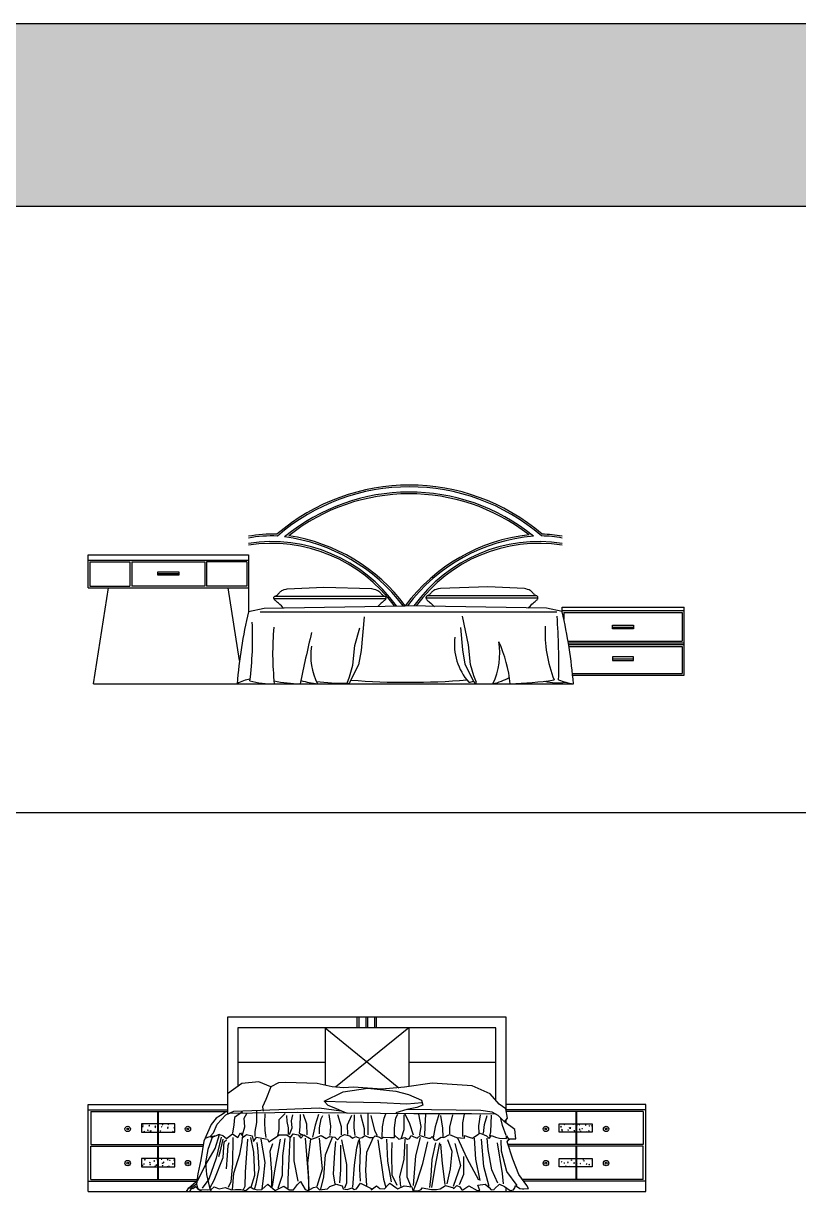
# Model space of a CAD drawing. Header units: millimetres. Extents: x 6388 to 59789, y -18725 to 8137.
# Drawn here: x 46441 to 50890, y 1436 to 8137 of the extents above; entities that cross this region are included whole.
import ezdxf

# ---------------------------------------------------------------- set-up
doc = ezdxf.new("R2010")
doc.units = ezdxf.units.MM
doc.layers.add('www.cad-blocks.net', color=7, linetype='Continuous')

# ---------------------------------------------------------------- blocks, each defined once
blk = doc.blocks.new('A$C48E51522')
for p, q in [((0, 740.1), (920, 740.1)), ((0, 550.1), (0, 740.1)), ((920, 740.1), (920, 550.1)), ((0, 710.1), (920, 710.1)), ((10, 700.1), (240, 700.1)), ((10, 700.1), (10, 560.1)), ((240, 700.1), (240, 560.1)), ((250, 700.1), (670, 700.1)), ((250, 700.1), (250, 560.1)), ((670, 700.1), (670, 560.1)), ((910, 700.1), (680, 700.1)), ((680, 700.1), (680, 560.1)), ((910, 700.1), (910, 560.1)), ((399.7, 643.5), (519.7, 643.5)), ((399.7, 623.5), (399.7, 643.5)), ((399.7, 633.5), (519.7, 633.5)), ((519.7, 623.5), (399.7, 623.5)), ((519.7, 643.5), (519.7, 623.5)), ((0, 550.1), (116.5, 550.1)), ((10, 560.1), (240, 560.1)), ((30, 0.1), (116.5, 550.1)), ((116.5, 550.1), (803.5, 550.1)), ((670, 560.1), (250, 560.1)), ((910, 560.1), (680, 560.1)), ((868.8, 134.6), (803.5, 550.1)), ((803.5, 550.1), (920, 550.1)), ((920, 550.1), (920, 413.9)), ((1111.5, 535.3), (1117.3, 538.1)), ((1117.3, 538.1), (1125.2, 540.9)), ((1125.2, 540.9), (1135.9, 543.8)), ((1135.9, 543.8), (1143, 545.2)), ((1143, 545.2), (1353.3, 554.7)), ((1353.3, 554.7), (1625.4, 546.6)), ((1625.4, 546.6), (1639.2, 543.8)), ((1639.2, 543.8), (1649.9, 540.9)), ((1649.9, 540.9), (1657.8, 538.1)), ((1657.8, 538.1), (1663.6, 535.3)), ((1984.2, 536.5), (1979.9, 533.7)), ((1989.9, 539.3), (1984.2, 536.5)), ((1997.9, 542.1), (1989.9, 539.3)), ((2008.6, 544.9), (1997.9, 542.1)), ((2022.3, 547.8), (2008.6, 544.9)), ((2294.4, 555.9), (2022.3, 547.8)), ((2504.8, 546.4), (2294.4, 555.9)), ((2511.8, 544.9), (2504.8, 546.4)), ((2522.5, 542.1), (2511.8, 544.9)), ((2530.4, 539.3), (2522.5, 542.1)), ((2536.2, 536.5), (2530.4, 539.3)), ((2540.5, 533.7), (2536.2, 536.5)), ((1066.2, 494.3), (1066.6, 496.5)), ((1066.2, 491.9), (1066.2, 494.3)), ((1066.6, 489.3), (1066.2, 491.9)), ((1066.6, 496.5), (1067.4, 498.4)), ((1066.6, 489.7), (1708.5, 489.7)), ((1067.6, 486.6), (1066.6, 489.3)), ((1067.4, 498.4), (1068.5, 500.1)), ((1069.1, 483.9), (1067.6, 486.6)), ((1068.5, 500.1), (1069.9, 501.4)), ((1071.2, 481.1), (1069.1, 483.9)), ((1069.9, 501.4), (1071.5, 502.4)), ((1074, 478.4), (1071.2, 481.1)), ((1071.5, 502.4), (1073.3, 503.3)), ((1073.3, 503.3), (1075.3, 504)), ((1077.5, 475.4), (1074, 478.4)), ((1075.1, 504), (1700, 504)), ((1075.3, 504), (1077.4, 504.9)), ((1077.4, 504.9), (1079.6, 505.8)), ((1081.8, 471.9), (1077.5, 475.4)), ((1079.6, 505.8), (1081.8, 507)), ((1081.8, 507), (1084, 508.4)), ((1087.1, 467.6), (1081.8, 471.9)), ((1084, 508.4), (1086.2, 510.3)), ((1086.2, 510.3), (1088.5, 512.5)), ((1088.5, 512.5), (1090.7, 515)), ((1090.7, 515), (1093, 517.8)), ((1093, 517.8), (1095.5, 520.7)), ((1095.5, 520.7), (1098.1, 523.6)), ((1098.1, 523.6), (1100.9, 526.6)), ((1100.9, 526.6), (1103.9, 529.6)), ((1103.9, 529.6), (1107.3, 532.5)), ((1107.3, 532.5), (1111.5, 535.3)), ((1663.6, 535.3), (1667.8, 532.5)), ((1667.8, 532.5), (1671.2, 529.6)), ((1671.2, 529.6), (1674.2, 526.6)), ((1674.2, 526.6), (1677, 523.6)), ((1677, 523.6), (1679.6, 520.7)), ((1679.6, 520.7), (1682.1, 517.8)), ((1682.1, 517.8), (1684.4, 515)), ((1684.4, 515), (1686.6, 512.5)), ((1686.6, 512.5), (1688.9, 510.3)), ((1693.3, 471.9), (1688, 467.6)), ((1688.9, 510.3), (1691.1, 508.4)), ((1691.1, 508.4), (1693.3, 507)), ((1693.3, 507), (1695.5, 505.8)), ((1697.6, 475.4), (1693.3, 471.9)), ((1695.5, 505.8), (1697.7, 504.9)), ((1701.1, 478.4), (1697.6, 475.4)), ((1697.7, 504.9), (1699.8, 504)), ((1699.8, 504), (1701.8, 503.3)), ((1703.9, 481.1), (1701.1, 478.4)), ((1701.8, 503.3), (1703.6, 502.4)), ((1703.6, 502.4), (1705.2, 501.4)), ((1706, 483.9), (1703.9, 481.1)), ((1705.2, 501.4), (1706.6, 500.1)), ((1707.5, 486.6), (1706, 483.9)), ((1706.6, 500.1), (1707.7, 498.4)), ((1708.5, 489.3), (1707.5, 486.6)), ((1707.7, 498.4), (1708.5, 496.5)), ((1708.5, 496.5), (1708.9, 494.3)), ((1708.9, 491.9), (1708.5, 489.3)), ((1708.9, 494.3), (1708.9, 491.9)), ((1939.3, 497.7), (1938.8, 495.5)), ((1938.8, 495.5), (1938.8, 493)), ((1938.8, 493), (1939.3, 490.5)), ((2581.2, 490.9), (1939.2, 490.9)), ((1940, 499.6), (1939.3, 497.7)), ((1939.3, 490.5), (1940.2, 487.8)), ((1941.2, 501.3), (1940, 499.6)), ((1940.2, 487.8), (1941.7, 485)), ((1942.5, 502.6), (1941.2, 501.3)), ((1941.7, 485), (1943.8, 482.3)), ((1944.2, 503.6), (1942.5, 502.6)), ((1943.8, 482.3), (1946.6, 479.6)), ((1946, 504.4), (1944.2, 503.6)), ((1947.9, 505.2), (1946, 504.4)), ((1946.6, 479.6), (1950.1, 476.6)), ((2572.6, 505.2), (1947.8, 505.2)), ((1950, 506.1), (1947.9, 505.2)), ((1952.2, 507), (1950, 506.1)), ((1950.1, 476.6), (1954.5, 473.1)), ((1954.4, 508.1), (1952.2, 507)), ((1956.7, 509.6), (1954.4, 508.1)), ((1954.5, 473.1), (1959.7, 468.8)), ((1958.9, 511.5), (1956.7, 509.6)), ((1961.1, 513.7), (1958.9, 511.5)), ((1963.3, 516.2), (1961.1, 513.7)), ((1965.7, 519), (1963.3, 516.2)), ((1968.1, 521.9), (1965.7, 519)), ((1970.7, 524.8), (1968.1, 521.9)), ((1973.5, 527.8), (1970.7, 524.8)), ((1976.5, 530.8), (1973.5, 527.8)), ((1979.9, 533.7), (1976.5, 530.8)), ((2543.8, 530.8), (2540.5, 533.7)), ((2546.9, 527.8), (2543.8, 530.8)), ((2549.6, 524.8), (2546.9, 527.8)), ((2552.2, 521.9), (2549.6, 524.8)), ((2554.7, 519), (2552.2, 521.9)), ((2557, 516.2), (2554.7, 519)), ((2559.3, 513.7), (2557, 516.2)), ((2561.5, 511.5), (2559.3, 513.7)), ((2560.6, 468.8), (2565.9, 473.1)), ((2563.7, 509.6), (2561.5, 511.5)), ((2565.9, 508.1), (2563.7, 509.6)), ((2568.2, 507), (2565.9, 508.1)), ((2565.9, 473.1), (2570.3, 476.6)), ((2570.3, 506.1), (2568.2, 507)), ((2572.4, 505.2), (2570.3, 506.1)), ((2570.3, 476.6), (2573.8, 479.6)), ((2574.4, 504.4), (2572.4, 505.2)), ((2573.8, 479.6), (2576.5, 482.3)), ((2576.2, 503.6), (2574.4, 504.4)), ((2577.8, 502.6), (2576.2, 503.6)), ((2576.5, 482.3), (2578.6, 485)), ((2579.2, 501.3), (2577.8, 502.6)), ((2578.6, 485), (2580.2, 487.8)), ((2580.3, 499.6), (2579.2, 501.3)), ((2580.2, 487.8), (2581.1, 490.5)), ((2581.1, 497.7), (2580.3, 499.6)), ((2581.5, 495.5), (2581.1, 497.7)), ((2581.1, 490.5), (2581.6, 493)), ((2581.6, 493), (2581.5, 495.5)), ((920, 414.4), (1009.8, 435)), ((987.1, 413.9), (2689.5, 413.9)), ((1009.8, 435), (1820, 447.9)), ((1093.4, 462.1), (1087.1, 467.6)), ((1100.8, 455.3), (1093.4, 462.1)), ((1109.4, 446.8), (1100.8, 455.3)), ((1119.3, 436.4), (1109.4, 446.8)), ((1665.7, 446.8), (1663.6, 444.6)), ((1674.3, 455.3), (1665.7, 446.8)), ((1681.7, 462.1), (1674.3, 455.3)), ((1688, 467.6), (1681.7, 462.1)), ((2630.2, 435), (1820, 447.9)), ((1959.7, 468.8), (1966, 463.3)), ((1966, 463.3), (1973.4, 456.5)), ((1973.4, 456.5), (1982.1, 448)), ((1982.1, 448), (1987.7, 442)), ((2526.1, 435.2), (2538.3, 448)), ((2538.3, 448), (2546.9, 456.5)), ((2546.9, 456.5), (2554.3, 463.3)), ((2554.3, 463.3), (2560.6, 468.8)), ((2720, 414.4), (2630.2, 435)), ((2720, 440.1), (3420, 440.1)), ((2720, 413.9), (2720, 440.1)), ((2720, 420.1), (3420, 420.1)), ((2730, 410.1), (3410, 410.1)), ((2730, 410.1), (2730, 370.3)), ((3410, 410.1), (3410, 245.1)), ((3420, 50.1), (3420, 440.1)), ((1583.3, 384.5), (1566.6, 191.6)), ((2183, 224.6), (2149.4, 388.7)), ((3010, 335.8), (3130, 335.8)), ((3010, 315.8), (3010, 335.8)), ((3130, 335.8), (3130, 315.8)), ((1531.5, 220.5), (1559.7, 321.4)), ((2137.6, 323.6), (2148, 195.8)), ((3010, 325.8), (3130, 325.8)), ((3130, 315.8), (3010, 315.8)), ((1519.1, 107.1), (1531.5, 220.5)), ((2195.4, 111.3), (2183, 224.6)), ((2754.5, 245.1), (3410, 245.1)), ((2756.2, 235.1), (3420, 235.1)), ((2757.9, 225.1), (3420, 225.1)), ((2759.5, 215.1), (3410, 215.1)), ((3410, 215.1), (3410, 60.1)), ((1566.6, 191.6), (1552.1, 109.2)), ((2148, 195.8), (2162.4, 113.4)), ((3130, 154.3), (3010, 154.3)), ((3010, 154.3), (3010, 134.3)), ((3010, 144.3), (3130, 144.3)), ((3010, 134.3), (3130, 134.3)), ((3130, 134.3), (3130, 154.3)), ((1552.1, 109.2), (1500.5, 8.2)), ((1500.5, 41.2), (1519.1, 107.1)), ((2162.4, 113.4), (2214, 12.4)), ((2214, 45.4), (2195.4, 111.3)), ((30, 0.1), (2785.1, 0.1)), ((1486.1, 4.1), (1500.5, 41.2)), ((1494.4, 0), (1486.1, 4.1)), ((1500.5, 8.2), (1494.4, 0)), ((2228.4, 8.3), (2214, 45.4)), ((2214, 12.4), (2220.1, 4.2)), ((2220.1, 4.2), (2228.4, 8.3)), ((2779.7, 60.1), (3410, 60.1)), ((2780.7, 50.1), (3420, 50.1))]:
    blk.add_line(p, q)
for centre, radius, start, end in [((1844.4, -28), 1168.3, 49.36395, 130.68909), ((1844.4, -28), 1158.3, 49.18086, 130.89686), ((1844.4, -28), 1128.3, 50.90792, 129.46631), ((1844.4, -28), 1118.3, 52.16647, 128.29135), ((1048.8, 183.2), 675.5, 87.12433, 100.99007), ((1047.9, 185.7), 662.9, 86.70551, 101.12575), ((1053.3, -65.3), 881.2, 35.56181, 98.70059), ((1053.2, -64.7), 870.5, 36.00109, 98.80239), ((996.1, -165.9), 1017.4, 37.08955, 82.59508), ((996.1, -165.9), 1027.4, 36.68129, 81.3041), ((2643.9, -165.9), 1027.4, 96.34889, 143.31871), ((2643.9, -165.9), 1017.4, 94.96608, 142.91045), ((2586.7, -65.3), 881.2, 81.29941, 144.43819), ((2586.8, -64.7), 870.5, 81.19761, 143.99891), ((2592.1, 185.7), 662.9, 78.87425, 89.18133), ((2591.2, 183.2), 675.5, 79.00993, 88.80868), ((3548.9, -211.8), 2702.3, 166.61146, 175.50374), ((91.1, -211.8), 2702.3, 4.49626, 13.38854), ((-1041.5, 264.6), 1985.7, 352.85174, 2.57254), ((-1125.6, 114.2), 3826.8, 358.62572, 4.11127), ((2674.2, 175.8), 1615.2, 174.71958, 186.2464), ((7956.2, -1335), 6869.7, 166.27965, 168.79358), ((2424.6, 225), 322.2, 172.23555, 221.89441), ((3392, 301.2), 769.9, 177.7172, 201.23405), ((1608.3, 157.3), 331, 169.77915, 208.37271), ((1952.9, 176.2), 409.8, 334.54634, 9.19901), ((1641, -80.8), 785.7, 5.90347, 24.22988), ((964.9, -183.1), 213.7, 99.38601, 120.97959), ((1062.9, 524.8), 524.8, 255.18575, 270.62122), ((1233.6, 821), 821.1, 258.28533, 268.87784), ((1366.3, 483.7), 486.2, 252.66389, 264.18804), ((1460.2, 1069.9), 1066.1, 261.88301, 271.39027), ((1833.1, 4245.1), 4236.1, 265.59022, 274.61257), ((2177.9, 104.3), 94.7, 274.1425, 291.21146), ((2245.8, 329.6), 338.5, 283.18239, 300.51741), ((2338.1, 2385.3), 2386.7, 272.02676, 278.10098), ((2694.9, 344.6), 338.1, 257.03392, 277.76239), ((2860.7, 461.1), 467.2, 249.88923, 260.68546)]:
    blk.add_arc(centre, radius, start, end)
blk = doc.blocks.new('A$C260D00A9')
for p, q in [((2400, 1000), (800, 1000)), ((800, 1000), (800, 444)), ((2340, 940), (860, 940)), ((860, 940), (860, 604)), ((1360, 940), (1783.4, 596.3)), ((1360, 940), (1360, 610.3)), ((1840, 940), (1420.2, 599.3)), ((1545, 940), (1545, 1000)), ((1555, 940), (1555, 1000)), ((1595, 940), (1595, 1000)), ((1605, 940), (1605, 1000)), ((1645, 940), (1645, 1000)), ((1655, 940), (1655, 1000)), ((1840, 940), (1840, 602.9)), ((2340, 524.5), (2340, 940)), ((2400, 461), (2400, 1000)), ((1360, 740), (860, 740)), ((2340, 740), (1840, 740)), ((881.4, 619.5), (800, 560.4)), ((979.1, 629.5), (881.4, 619.5)), ((1049.3, 602), (979.1, 629.5)), ((1091.9, 624.5), (1049.3, 602)), ((1134.5, 626.8), (1091.9, 624.5)), ((1314.9, 620.3), (1134.5, 626.8)), ((1400.3, 601.4), (1314.9, 620.3)), ((1974, 622), (1816.1, 599.5)), ((2204.5, 607), (1974, 622)), ((2307.3, 561.9), (2204.5, 607)), ((1049.3, 602), (1019.2, 529.4)), ((1355, 519.4), (1462.8, 571.9)), ((1465, 594.5), (1400.3, 601.4)), ((1462.8, 571.9), (1604.4, 593.2)), ((1522.9, 599.5), (1465, 594.5)), ((1685.8, 587), (1522.9, 599.5)), ((1604.4, 593.2), (1766, 577)), ((1816.1, 599.5), (1685.8, 587)), ((1766, 577), (1838.7, 556.9)), ((1838.7, 556.9), (1913.8, 524.4)), ((2359.9, 501.8), (2307.3, 561.9)), ((0, 500), (800, 500)), ((0, 0), (0, 500)), ((0, 470), (800, 470)), ((837.1, 461.3), (1093.6, 470.6)), ((1019.2, 529.4), (1001.7, 486.8)), ((1001.7, 486.8), (1004.2, 461.8)), ((1093.6, 470.6), (1325.3, 479.8)), ((1325.3, 479.8), (1451.6, 464.1)), ((1355, 519.4), (1375.1, 496.8)), ((1355, 519.4), (1482.8, 514.4)), ((1375.1, 496.8), (1410.2, 481.8)), ((1410.2, 481.8), (1480.3, 451.8)), ((1482.8, 514.4), (1678.3, 511.9)), ((1678.3, 511.9), (1828.6, 504.3)), ((1828.6, 471.8), (1766, 451.8)), ((2253.2, 464.9), (1828.2, 471.7)), ((1828.6, 504.3), (1916.3, 511.9)), ((1886.3, 481.8), (1828.6, 471.8)), ((1921.4, 496.8), (1886.3, 481.8)), ((1913.8, 524.4), (1921.4, 496.8)), ((2397.5, 474.3), (2359.9, 501.8)), ((2407.5, 421.7), (2397.5, 474.3)), ((3200, 500), (2400, 500)), ((3200, 470), (2400, 470)), ((3200, 0), (3200, 500)), ((15, 460), (800, 460)), ((15, 460), (15, 270.2)), ((397.9, 460), (397.9, 270.2)), ((401.9, 460), (401.9, 270.2)), ((735.1, 420.6), (706.3, 385.5)), ((759.9, 437), (735.1, 420.6)), ((741.3, 387.2), (790.8, 439.7)), ((786.9, 453.7), (759.9, 437)), ((790.8, 439.7), (837.1, 461.3)), ((813.9, 450.5), (1201.7, 455.1)), ((840.2, 424.3), (837.1, 384.1)), ((886.5, 458.2), (840.2, 424.3)), ((895.8, 421.2), (911.3, 449)), ((898.9, 371.8), (895.8, 421.2)), ((966.9, 467.5), (966.9, 396.5)), ((1013.2, 396.5), (1016.3, 445.9)), ((1130.7, 449), (1093.6, 411.9)), ((1093.6, 411.9), (1093.6, 356.3)), ((1143, 402.7), (1139.9, 436.6)), ((1149.2, 365.6), (1143, 402.7)), ((1167.7, 405.7), (1173.9, 439.7)), ((1170.8, 365.6), (1167.7, 405.7)), ((1201.7, 455.1), (1486, 452.1)), ((1217.2, 442.8), (1214.1, 371.8)), ((1254.3, 387.2), (1235.7, 442.8)), ((1322.2, 442.8), (1303.7, 381)), ((1328.4, 365.6), (1337.7, 418.1)), ((1337.7, 418.1), (1347, 436.6)), ((1381, 442.8), (1390.2, 374.9)), ((1455.1, 371.8), (1433.5, 439.7)), ((1480.3, 451.8), (1482.8, 451.8)), ((1486, 452.1), (1869.2, 449)), ((1510.7, 436.6), (1486, 381)), ((1526.2, 365.6), (1529.3, 439.7)), ((1563.3, 442.8), (1584.9, 362.5)), ((1606.5, 393.4), (1606.5, 452.1)), ((1622, 436.6), (1643.6, 350.2)), ((1690, 371.8), (1699.2, 421.2)), ((1699.2, 421.2), (1708.5, 445.9)), ((1758.2, 366.6), (1765.4, 423)), ((1765.4, 423), (1778.4, 444.6)), ((1811.7, 440.3), (1811.7, 353.7)), ((1846.3, 388.3), (1818.9, 444.6)), ((1869.2, 449), (2199.8, 449)), ((1896.9, 444.6), (1909.9, 373.9)), ((1934.5, 375.3), (1938.8, 443.2)), ((2014, 447.5), (1990.9, 372.4)), ((2035.6, 363.8), (2024.1, 437.4)), ((2090.6, 440.3), (2074.7, 369.5)), ((2149.8, 395.5), (2159.9, 444.6)), ((2199.8, 449), (2335.8, 446.4)), ((2249.5, 440.3), (2240.8, 376.8)), ((2318.7, 456.4), (2253.2, 464.9)), ((2274.1, 385.4), (2290, 437.4)), ((2313.1, 438.8), (2310.2, 342.1)), ((2352.9, 436.5), (2318.7, 456.4)), ((2389.9, 399.5), (2352.9, 436.5)), ((2378.1, 379.6), (2369.4, 420.1)), ((2389.9, 399.5), (2407.5, 421.7)), ((3185, 460), (2400, 460)), ((2400, 392.3), (2400, 412.2)), ((2798.1, 460), (2798.1, 270.2)), ((2802.1, 460), (2802.1, 270.2)), ((3185, 460), (3185, 270.2)), ((397.9, 389), (307, 389)), ((307, 389), (307, 341.2)), ((307, 357.7), (307.4, 358.1)), ((307, 353.5), (307.9, 353.4)), ((307, 341.2), (397.9, 341.2)), ((308, 353.4), (307.4, 358.1)), ((311.9, 372.9), (315.4, 374.3)), ((311.9, 372.9), (314.3, 371.2)), ((313.3, 380.7), (315.7, 383.6)), ((313.3, 380.7), (316.3, 380.5)), ((314.4, 371.2), (315.4, 374.3)), ((316.3, 380.5), (315.7, 383.6)), ((320.2, 343.1), (322.6, 346)), ((320.2, 343.1), (323.2, 342.9)), ((323.2, 342.9), (322.7, 346)), ((341.7, 352.8), (345.2, 354.1)), ((341.7, 352.8), (344.2, 351.1)), ((344.2, 351.1), (345.2, 354.1)), ((349.1, 377.6), (351.6, 380.5)), ((349.1, 377.6), (352.1, 377.3)), ((352.2, 377.3), (351.6, 380.5)), ((353.9, 389), (353.9, 389)), ((353.9, 389), (356.3, 387.4)), ((356.4, 387.4), (356.9, 389)), ((356.8, 345.8), (360.7, 349.8)), ((356.8, 345.8), (361.3, 345.1)), ((357.1, 341.2), (358.5, 342.9)), ((358.8, 341.2), (358.5, 342.9)), ((361.3, 345.1), (360.8, 349.8)), ((383.7, 368.9), (387.2, 370.3)), ((383.7, 368.9), (386.2, 367.2)), ((385, 374.5), (387.4, 377.3)), ((385, 374.5), (388, 374.2)), ((386.2, 367.2), (387.2, 370.3)), ((388, 374.2), (387.4, 377.3)), ((496.8, 389), (401.9, 389)), ((401.9, 341.2), (496.8, 341.2)), ((413.6, 348.8), (417.1, 350.1)), ((413.6, 348.8), (416, 347.1)), ((413.8, 341.2), (414.1, 341.6)), ((414.2, 341.2), (414.1, 341.6)), ((416.1, 347.1), (417.1, 350.1)), ((420.9, 371.3), (423.3, 374.2)), ((420.9, 371.3), (423.9, 371.1)), ((423.9, 371.1), (423.3, 374.2)), ((425.7, 385), (429.2, 386.4)), ((425.7, 385), (428.2, 383.4)), ((428.2, 383.4), (429.2, 386.4)), ((455.6, 364.9), (459.1, 366.2)), ((455.6, 364.9), (458.1, 363.2)), ((456.7, 368.2), (459.1, 371.1)), ((456.7, 368.2), (459.7, 367.9)), ((456.9, 386.2), (459.7, 389)), ((456.9, 386.2), (461.4, 385.5)), ((458.1, 363.2), (459.1, 366.3)), ((459.8, 367.9), (459.2, 371.1)), ((461.4, 385.5), (461, 389)), ((485.4, 344.8), (488.9, 346.1)), ((485.4, 344.8), (487.9, 343.1)), ((487.9, 343.1), (488.9, 346.1)), ((492.6, 365), (495, 367.9)), ((492.6, 365), (495.6, 364.8)), ((495.6, 364.8), (495, 367.9)), ((496.8, 341.2), (496.8, 389)), ((706.3, 385.5), (665, 288.7)), ((701.1, 316.2), (719.7, 337.8)), ((719.7, 337.8), (741.3, 387.2)), ((837.1, 384.1), (827.8, 334.7)), ((858.7, 310), (874.2, 337.8)), ((874.2, 337.8), (889.6, 313.1)), ((886.5, 325.5), (898.9, 371.8)), ((966.9, 396.5), (957.6, 344)), ((957.6, 344), (957.6, 316.2)), ((1016.3, 350.2), (1013.2, 396.5)), ((1022.5, 310), (1016.3, 350.2)), ((1093.6, 356.3), (1087.4, 319.3)), ((1149.2, 328.6), (1149.2, 365.6)), ((1155.4, 328.6), (1170.8, 365.6)), ((1214.1, 371.8), (1211, 334.7)), ((1257.4, 325.5), (1254.3, 387.2)), ((1303.7, 381), (1288.3, 313.1)), ((1328.4, 331.6), (1328.4, 365.6)), ((1390.2, 374.9), (1387.1, 322.4)), ((1455.1, 325.5), (1455.1, 371.8)), ((1486, 381), (1489.1, 328.6)), ((1532.4, 322.4), (1526.2, 365.6)), ((1584.9, 362.5), (1584.9, 325.5)), ((1606.5, 325.5), (1606.5, 393.4)), ((1643.6, 350.2), (1659.1, 322.4)), ((1686.9, 310), (1690, 371.8)), ((1757.9, 310), (1758.2, 366.6)), ((1811.7, 353.7), (1795.8, 307.5)), ((1866.6, 323.3), (1846.3, 388.3)), ((1909.9, 373.9), (1902.7, 326.2)), ((1933.1, 320.4), (1934.5, 375.3)), ((1990.9, 372.4), (1980.7, 308.9)), ((2037.1, 313.2), (2035.6, 363.8)), ((2074.7, 369.5), (2074.7, 330.6)), ((2149.8, 316.1), (2149.8, 395.5)), ((2240.8, 376.8), (2242.3, 333.4)), ((2268.3, 333.4), (2274.1, 385.4)), ((2310.2, 342.1), (2304.4, 317.6)), ((2398.3, 321.9), (2378.1, 379.6)), ((2449.7, 356.8), (2389.9, 399.5)), ((2455.4, 302.7), (2449.7, 356.8)), ((2703.2, 341.2), (2703.2, 389)), ((2703.2, 389), (2893, 389)), ((2798.1, 341.2), (2703.2, 341.2)), ((2711.7, 372.2), (2715.6, 376.3)), ((2711.7, 372.2), (2716.2, 371.6)), ((2716.2, 371.6), (2715.7, 376.3)), ((2717.3, 355.4), (2719.7, 358.3)), ((2717.3, 355.4), (2720.3, 355.2)), ((2719.6, 349.5), (2723.1, 350.9)), ((2719.6, 349.5), (2722.1, 347.9)), ((2720.3, 355.2), (2719.7, 358.3)), ((2722.1, 347.9), (2723.1, 350.9)), ((2731.8, 385.8), (2735.3, 387.1)), ((2731.8, 385.8), (2734.3, 384.1)), ((2734.3, 384.1), (2735.3, 387.2)), ((2753.1, 352.3), (2755.6, 355.2)), ((2753.1, 352.3), (2756.1, 352)), ((2756.2, 352), (2755.6, 355.2)), ((2761.6, 365.7), (2765.1, 367)), ((2761.6, 365.7), (2764.1, 364)), ((2764.1, 364), (2765.1, 367)), ((2765.1, 364), (2769, 368)), ((2765.1, 364), (2769.5, 363.3)), ((2769.6, 363.3), (2769, 368)), ((2782.1, 386.8), (2784, 389)), ((2782.1, 386.8), (2785.1, 386.5)), ((2785.1, 386.5), (2784.6, 389)), ((2789, 349.1), (2791.4, 352)), ((2789, 349.1), (2792, 348.9)), ((2792, 348.9), (2791.4, 352)), ((2791.5, 345.5), (2795, 346.9)), ((2791.5, 345.5), (2794, 343.9)), ((2794, 343.9), (2795, 346.9)), ((2893, 341.2), (2802.1, 341.2)), ((2803.6, 381.8), (2807.1, 383.1)), ((2803.6, 381.8), (2806.1, 380.1)), ((2806.1, 380.1), (2807.2, 383.1)), ((2817.9, 383.6), (2820.3, 386.5)), ((2817.9, 383.6), (2820.9, 383.4)), ((2818.5, 355.7), (2822.4, 359.7)), ((2818.5, 355.7), (2822.9, 355)), ((2820.9, 383.4), (2820.4, 386.5)), ((2822.9, 355), (2822.4, 359.7)), ((2824.9, 346), (2827.3, 348.9)), ((2824.9, 346), (2827.9, 345.7)), ((2827.9, 345.8), (2827.3, 348.9)), ((2833.5, 361.7), (2837, 363)), ((2833.5, 361.7), (2836, 360)), ((2836, 360), (2837, 363)), ((2853.8, 380.5), (2856.2, 383.4)), ((2853.8, 380.5), (2856.8, 380.2)), ((2856.8, 380.2), (2856.2, 383.4)), ((2860.7, 342.9), (2863.1, 345.7)), ((2860.7, 342.9), (2863.7, 342.6)), ((2863.7, 342.6), (2863.2, 345.7)), ((2863.3, 341.5), (2866.8, 342.9)), ((2863.3, 341.5), (2863.8, 341.2)), ((2866.3, 341.2), (2866.9, 342.9)), ((2871.8, 347.4), (2875.7, 351.5)), ((2871.8, 347.4), (2876.3, 346.7)), ((2875.5, 377.8), (2879, 379.1)), ((2875.5, 377.8), (2878, 376.1)), ((2876.3, 346.7), (2875.7, 351.5)), ((2878, 376.1), (2879, 379.1)), ((2889.7, 377.3), (2892.1, 380.2)), ((2889.7, 377.3), (2892.6, 377.1)), ((2892.7, 377.1), (2892.1, 380.2)), ((2893, 389), (2893, 341.2)), ((15, 270.2), (661.8, 270.2)), ((665, 288.7), (646.4, 181.5)), ((675.2, 307.2), (671.6, 304.8)), ((690.1, 311.9), (675.2, 307.2)), ((713.2, 316), (687.7, 241.3)), ((735.7, 320), (690.1, 311.9)), ((710.4, 310), (701.1, 316.2)), ((753.7, 328.6), (710.4, 310)), ((729, 248.3), (753.7, 328.6)), ((762.9, 313.1), (735.1, 192.7)), ((746.3, 325.8), (735.7, 320)), ((753.7, 328.6), (772.2, 322.4)), ((772.2, 300.8), (756.8, 226.7)), ((772.2, 322.4), (793.8, 303.9)), ((775.3, 195.8), (781.5, 285.3)), ((781.5, 285.3), (793.8, 297.7)), ((793.8, 303.9), (827.8, 331.6)), ((803.1, 263.7), (809.3, 282.2)), ((827.8, 331.6), (858.7, 310)), ((830.9, 310), (827.8, 161.8)), ((871.1, 214.3), (883.5, 285.3)), ((883.5, 285.3), (886.5, 313.1)), ((889.6, 313.1), (908.2, 328.6)), ((914.4, 300.8), (902, 112.4)), ((908.2, 328.6), (942.2, 319.3)), ((951.4, 226.7), (932.9, 310)), ((942.2, 319.3), (948.4, 288.4)), ((948.4, 288.4), (966.9, 313.1)), ((966.9, 313.1), (997.8, 306.9)), ((976.2, 232.9), (970, 282.2)), ((991.6, 300.8), (1013.2, 168)), ((997.8, 306.9), (1028.7, 300.8)), ((1028.7, 300.8), (1038, 285.3)), ((1038, 285.3), (1075, 310)), ((1044.1, 232.9), (1059.6, 276.1)), ((1102.9, 300.8), (1068.9, 118.6)), ((1075, 310), (1096.7, 325.5)), ((1096.7, 325.5), (1139.9, 325.5)), ((1118.3, 205.1), (1130.7, 303.9)), ((1139.9, 325.5), (1161.6, 310)), ((1158.5, 306.9), (1146.1, 69.2)), ((1161.6, 310), (1177, 331.6)), ((1177, 331.6), (1204.8, 325.5)), ((1183.2, 177.3), (1183.2, 313.1)), ((1204.8, 325.5), (1220.3, 306.9)), ((1211, 334.7), (1229.5, 325.5)), ((1229.5, 325.5), (1217.2, 322.4)), ((1220.3, 306.9), (1238.8, 325.5)), ((1238.8, 325.5), (1269.7, 306.9)), ((1245, 306.9), (1263.5, 90.8)), ((1260.4, 164.9), (1279, 300.8)), ((1269.7, 306.9), (1282.1, 300.8)), ((1282.1, 300.8), (1309.9, 310)), ((1309.9, 310), (1331.5, 319.3)), ((1325.3, 306.9), (1343.9, 127.9)), ((1331.5, 319.3), (1337.7, 322.4)), ((1337.7, 322.4), (1365.5, 303.9)), ((1362.4, 211.2), (1402.6, 313.1)), ((1365.5, 303.9), (1387.1, 316.2)), ((1387.1, 316.2), (1415, 313.1)), ((1415, 313.1), (1430.4, 297.7)), ((1415, 223.6), (1421.1, 288.4)), ((1430.4, 297.7), (1448.9, 316.2)), ((1448.9, 316.2), (1470.6, 328.6)), ((1455.1, 297.7), (1482.9, 155.7)), ((1470.6, 328.6), (1501.5, 319.3)), ((1501.5, 319.3), (1516.9, 306.9)), ((1516.9, 306.9), (1535.5, 316.2)), ((1535.5, 316.2), (1557.1, 306.9)), ((1541.6, 251.4), (1554, 294.6)), ((1557.1, 306.9), (1572.5, 310)), ((1563.3, 242.1), (1557.1, 300.8)), ((1572.5, 310), (1588, 322.4)), ((1588, 322.4), (1612.7, 310)), ((1600.4, 226.7), (1637.4, 313.1)), ((1612.7, 310), (1637.4, 310)), ((1637.4, 310), (1646.7, 319.3)), ((1646.7, 319.3), (1671.4, 313.1)), ((1662.2, 297.7), (1696.1, 72.3)), ((1671.4, 313.1), (1683.8, 303.9)), ((1683.8, 303.9), (1696.1, 313.1)), ((1696.1, 313.1), (1736.3, 310)), ((1711.6, 300.8), (1717.8, 174.2)), ((1736.3, 310), (1757.9, 310)), ((1742.5, 217.4), (1745.6, 282.2)), ((1757.9, 310), (1761, 322.4)), ((1761, 322.4), (1782.7, 300.8)), ((1782.7, 300.8), (1816.7, 310)), ((1813.6, 183.5), (1819.8, 300.8)), ((1816.7, 310), (1832.1, 300.8)), ((1829, 273), (1829, 84.7)), ((1832.1, 300.8), (1844.5, 303.9)), ((1844.5, 303.9), (1853.7, 322.4)), ((1853.7, 322.4), (1866.1, 316.2)), ((1866.1, 316.2), (1887.7, 306.9)), ((1906.3, 310), (1878.5, 205.1)), ((1887.7, 306.9), (1906.3, 322.4)), ((1906.3, 322.4), (1952.6, 306.9)), ((1921.7, 161.8), (1949.5, 285.3)), ((1952.6, 306.9), (1965, 306.9)), ((1965, 306.9), (1974.3, 316.2)), ((1974.3, 316.2), (1986.6, 297.7)), ((1974.3, 183.5), (1995.9, 279.2)), ((1986.6, 297.7), (1999, 294.6)), ((2017.5, 279.2), (1989.7, 140.2)), ((1999, 294.6), (2026.8, 313.1)), ((2033, 161.8), (2023.7, 273)), ((2026.8, 313.1), (2042.2, 310)), ((2042.2, 310), (2073.1, 328.6)), ((2088.6, 229.8), (2063.9, 297.7)), ((2073.1, 328.6), (2113.3, 310)), ((2104, 276.1), (2138, 149.5)), ((2113.3, 310), (2159.7, 306.9)), ((2175.1, 189.6), (2119.5, 310)), ((2159.7, 306.9), (2159.7, 322.4)), ((2159.7, 322.4), (2187.5, 313.1)), ((2187.5, 313.1), (2206, 306.9)), ((2206, 306.9), (2236.9, 328.6)), ((2224.5, 186.5), (2218.4, 306.9)), ((2236.9, 328.6), (2249.3, 334.7)), ((2249.3, 334.7), (2286.4, 319.3)), ((2270.9, 143.3), (2258.5, 300.8)), ((2286.4, 319.3), (2301.8, 303.9)), ((2295.6, 242.1), (2289.4, 306.9)), ((2301.8, 303.9), (2314.2, 322.4)), ((2314.2, 322.4), (2338.9, 313.1)), ((2338.9, 313.1), (2360.5, 306.9)), ((2348.2, 279.2), (2376, 103.2)), ((2360.5, 306.9), (2400.7, 303.9)), ((2372.9, 232.9), (2369.8, 294.6)), ((2400.7, 303.9), (2400.7, 319.3)), ((2400.7, 319.3), (2416.1, 294.6)), ((2404.2, 285.6), (2415.6, 302.7)), ((2438.3, 186), (2404.2, 285.6)), ((3185, 270.2), (2409.4, 270.2)), ((2415.6, 302.7), (2455.4, 302.7)), ((15, 260.2), (660.1, 260.2)), ((15, 70), (15, 260.2)), ((397.9, 260.2), (397.9, 70)), ((401.9, 260.2), (401.9, 70)), ((687.7, 241.3), (673.3, 167.1)), ((676.4, 155.7), (729, 248.3)), ((756.8, 226.7), (747.5, 198.9)), ((793.8, 131), (800, 208.2)), ((800, 208.2), (803.1, 263.7)), ((837.1, 106.3), (871.1, 214.3)), ((957.6, 93.9), (951.4, 226.7)), ((982.3, 131), (976.2, 232.9)), ((1053.4, 112.4), (1044.1, 232.9)), ((1115.2, 93.9), (1118.3, 205.1)), ((1353.1, 84.7), (1362.4, 211.2)), ((1408.8, 100.1), (1415, 223.6)), ((1448.9, 266.8), (1448.9, 124.8)), ((1529.3, 152.6), (1541.6, 251.4)), ((1560.2, 127.9), (1563.3, 242.1)), ((1594.2, 121.7), (1600.4, 226.7)), ((1745.6, 93.9), (1742.5, 217.4)), ((1878.5, 205.1), (1866.1, 35.3)), ((2079.3, 131), (2088.6, 229.8)), ((2156.6, 100.1), (2156.6, 202)), ((2317.3, 124.8), (2295.6, 242.1)), ((2403.8, 115.5), (2372.9, 232.9)), ((3185, 260.2), (2412.9, 260.2)), ((2798.1, 260.2), (2798.1, 70)), ((2802.1, 260.2), (2802.1, 70)), ((3185, 70), (3185, 260.2)), ((397.9, 189.3), (307, 189.3)), ((307, 189.3), (307, 141.4)), ((307, 141.4), (397.9, 141.4)), ((310.7, 151.4), (314.2, 152.7)), ((310.7, 151.4), (313.2, 149.7)), ((313.2, 149.7), (314.2, 152.7)), ((319, 158.2), (321.5, 161.1)), ((319, 158.2), (322, 157.9)), ((322.1, 158), (321.5, 161.1)), ((322.9, 187.6), (326.4, 189)), ((322.9, 187.6), (325.4, 185.9)), ((323.4, 183.1), (327.3, 187.2)), ((323.4, 183.1), (327.8, 182.4)), ((325.4, 186), (326.4, 189)), ((327.8, 182.4), (327.3, 187.2)), ((352.7, 167.5), (356.2, 168.8)), ((352.7, 167.5), (355.2, 165.8)), ((354.9, 155.1), (357.3, 157.9)), ((354.9, 155.1), (357.9, 154.8)), ((355.2, 165.8), (356.3, 168.8)), ((357.9, 154.8), (357.3, 158)), ((376.7, 174.8), (380.6, 178.9)), ((376.7, 174.8), (381.2, 174.2)), ((381.2, 174.2), (380.7, 178.9)), ((382.6, 147.4), (386.1, 148.7)), ((382.6, 147.4), (385.1, 145.7)), ((385.1, 145.7), (386.1, 148.7)), ((386.7, 189.3), (386.8, 189.3)), ((390.8, 151.9), (393.2, 154.8)), ((390.8, 151.9), (393.8, 151.7)), ((393.8, 151.7), (393.2, 154.8)), ((394.7, 183.6), (397.9, 184.8)), ((394.7, 183.6), (397.2, 181.9)), ((397.2, 181.9), (397.9, 183.9)), ((496.8, 189.3), (401.9, 189.3)), ((401.9, 141.4), (496.8, 141.4)), ((419.7, 186.4), (422.1, 189.3)), ((419.7, 186.4), (422.7, 186.1)), ((422.7, 186.2), (422.1, 189.3)), ((424.6, 163.5), (428.1, 164.8)), ((424.6, 163.5), (427.1, 161.8)), ((426.6, 148.8), (429, 151.7)), ((426.6, 148.8), (429.6, 148.5)), ((427.1, 161.8), (428.1, 164.8)), ((429.7, 148.5), (429.1, 151.7)), ((430.1, 166.6), (434, 170.6)), ((430.1, 166.6), (434.5, 165.9)), ((434.6, 165.9), (434, 170.6)), ((454.4, 143.4), (457.9, 144.7)), ((454.4, 143.4), (456.9, 141.7)), ((455.6, 183.3), (458, 186.1)), ((455.6, 183.3), (458.6, 183)), ((456.9, 141.7), (458, 144.7)), ((458.6, 183), (458, 186.1)), ((462.5, 145.7), (464.9, 148.5)), ((462.5, 145.7), (465.5, 145.4)), ((465.5, 145.4), (464.9, 148.5)), ((466.6, 179.6), (470.1, 181)), ((466.6, 179.6), (469.1, 177.9)), ((469.1, 177.9), (470.1, 181)), ((483.5, 158.3), (487.4, 162.3)), ((483.5, 158.3), (487.9, 157.6)), ((487.9, 157.6), (487.4, 162.4)), ((491.4, 180.1), (493.8, 183)), ((491.4, 180.1), (494.4, 179.9)), ((494.4, 179.9), (493.9, 183)), ((496.4, 159.5), (496.8, 159.6)), ((496.4, 159.5), (496.8, 159.3)), ((496.8, 141.4), (496.8, 189.3)), ((646.4, 181.5), (629.9, 101.2)), ((630.1, 66.1), (676.4, 155.7)), ((673.3, 167.1), (679.4, 99.1)), ((735.1, 192.7), (691.9, 72.3)), ((722.8, 66.1), (775.3, 195.8)), ((827.8, 161.8), (818.6, 56.9)), ((1013.2, 168), (1004, 75.4)), ((1204.8, 60), (1183.2, 177.3)), ((1266.6, 75.4), (1260.4, 164.9)), ((1482.9, 155.7), (1482.9, 47.6)), ((1520, 26), (1529.3, 152.6)), ((1717.8, 174.2), (1739.4, 56.9)), ((1788.8, 87.7), (1813.6, 183.5)), ((1887.7, 60), (1921.7, 161.8)), ((1968.1, 90.8), (1974.3, 183.5)), ((1989.7, 140.2), (1971.2, 22.9)), ((2048.4, 41.4), (2033, 161.8)), ((2138, 149.5), (2094.8, 29.1)), ((2243.1, 66.1), (2175.1, 189.6)), ((2249.3, 63), (2224.5, 186.5)), ((2301.8, 29.1), (2270.9, 143.3)), ((2472.5, 97.8), (2438.3, 186)), ((2703.2, 141.4), (2703.2, 189.3)), ((2703.2, 189.3), (2893, 189.3)), ((2703.2, 185.3), (2704.3, 185.7)), ((2703.2, 182.7), (2703.3, 182.7)), ((2798.1, 141.4), (2703.2, 141.4)), ((2703.3, 182.7), (2704.3, 185.7)), ((2716.1, 170.5), (2718.5, 173.4)), ((2716.1, 170.5), (2719.1, 170.2)), ((2719.1, 170.3), (2718.5, 173.4)), ((2730.6, 164.3), (2734.1, 165.6)), ((2730.6, 164.3), (2733.1, 162.6)), ((2733.2, 162.6), (2734.2, 165.6)), ((2738.3, 144.3), (2742.1, 148.4)), ((2738.3, 144.3), (2742.7, 143.6)), ((2742.7, 143.6), (2742.2, 148.4)), ((2752, 167.4), (2754.4, 170.2)), ((2752, 167.4), (2755, 167.1)), ((2755, 167.1), (2754.4, 170.3)), ((2760.5, 144.1), (2764, 145.5)), ((2760.5, 144.1), (2763, 142.4)), ((2763, 142.4), (2764, 145.5)), ((2772.7, 180.4), (2776.2, 181.7)), ((2772.7, 180.4), (2775.1, 178.7)), ((2775.2, 178.7), (2776.2, 181.7)), ((2787.8, 164.2), (2790.2, 167.1)), ((2787.8, 164.2), (2790.8, 164)), ((2790.8, 164), (2790.3, 167.1)), ((2893, 141.4), (2802.1, 141.4)), ((2802.5, 160.2), (2806, 161.6)), ((2802.5, 160.2), (2805, 158.6)), ((2805, 158.6), (2806, 161.6)), ((2823.7, 161.1), (2826.1, 164)), ((2823.7, 161.1), (2826.7, 160.8)), ((2826.7, 160.8), (2826.1, 164)), ((2835.8, 141.4), (2835.8, 141.5)), ((2835.9, 141.4), (2835.9, 141.5)), ((2838.3, 184.7), (2842.2, 188.8)), ((2838.3, 184.7), (2842.8, 184.1)), ((2842.8, 184.1), (2842.3, 188.8)), ((2844.5, 176.4), (2848, 177.7)), ((2844.5, 176.4), (2847, 174.7)), ((2847, 174.7), (2848, 177.7)), ((2859.6, 158), (2862, 160.8)), ((2859.6, 158), (2862.5, 157.7)), ((2862.6, 157.7), (2862, 160.8)), ((2874.4, 156.2), (2877.9, 157.6)), ((2874.4, 156.2), (2876.8, 154.6)), ((2876.9, 154.6), (2877.9, 157.6)), ((2891.7, 176.5), (2893, 177.8)), ((2891.7, 176.5), (2893, 176.3)), ((2893, 189.3), (2893, 141.4)), ((15, 70), (625.5, 70)), ((629.9, 101.2), (621.7, 43.5)), ((691.9, 72.3), (654.8, 19.8)), ((679.4, 99.1), (695.9, 22.9)), ((827.8, 10.6), (837.1, 106.3)), ((902, 112.4), (898.9, 29.1)), ((936, 26), (957.6, 93.9)), ((963.8, 44.5), (982.3, 131)), ((1004, 75.4), (997.8, 16.7)), ((1053.4, 22.9), (1053.4, 112.4)), ((1068.9, 118.6), (1056.5, 29.1)), ((1090.5, 19.8), (1115.2, 93.9)), ((1146.1, 69.2), (1146.1, 19.8)), ((1263.5, 90.8), (1266.6, 7.5)), ((1266.6, 7.5), (1266.6, 75.4)), ((1343.9, 127.9), (1313, 29.1)), ((1334.6, 13.6), (1353.1, 84.7)), ((1418, 44.5), (1408.8, 100.1)), ((1448.9, 124.8), (1442.8, 50.7)), ((1563.3, 60), (1560.2, 127.9)), ((1600.4, 35.3), (1594.2, 121.7)), ((1696.1, 72.3), (1708.5, 22.9)), ((1773.4, 35.3), (1745.6, 93.9)), ((1795, 29.1), (1788.8, 87.7)), ((1829, 84.7), (1853.7, 26)), ((1961.9, 22.9), (1968.1, 90.8)), ((2060.8, 44.5), (2079.3, 131)), ((2131.8, 41.4), (2156.6, 100.1)), ((2351.2, 47.6), (2317.3, 124.8)), ((2376, 103.2), (2382.1, 44.5)), ((2462.5, 35.3), (2403.8, 115.5)), ((2518.1, 35.1), (2472.5, 97.8)), ((3185, 70), (2492.7, 70)), ((0, 60), (624, 60)), ((565.5, 0), (578.2, 20.9)), ((578.2, 20.9), (630.1, 66.1)), ((578.2, 20.9), (601, 18.1)), ((594.9, 22.9), (582.4, 0)), ((621.8, 43.1), (594.9, 22.9)), ((601, 18.1), (615.3, 29.5)), ((615.3, 29.5), (638.1, 12.4)), ((621.7, 43.5), (629.9, 14.6)), ((629.9, 14.6), (654.7, 0.2)), ((638.1, 12.4), (683.6, 9.5)), ((683.6, 9.5), (706.4, 12.4)), ((695.9, 22.9), (706.3, 0.2)), ((698.1, 19.8), (722.8, 66.1)), ((706.4, 12.4), (723.5, 26.6)), ((723.5, 26.6), (752, 15.2)), ((752, 15.2), (786.2, 23.8)), ((786.2, 23.8), (823.2, 9.5)), ((818.6, 56.9), (803.1, 22.9)), ((823.2, 9.5), (846, 12.4)), ((846, 12.4), (877.3, 12.4)), ((877.3, 12.4), (905.8, 6.7)), ((898.9, 29.1), (889.6, 10.6)), ((905.8, 6.7), (930.6, 27.8)), ((930.6, 27.8), (948.7, 16.9)), ((948.7, 16.9), (971.3, 9.5)), ((954.5, 13.6), (963.8, 44.5)), ((971.3, 9.5), (997, 12.4)), ((997, 12.4), (1031.2, 43.7)), ((1031.2, 43.7), (1073.9, 6.7)), ((1073.9, 6.7), (1123.9, 31.4)), ((1123.9, 31.4), (1153.7, 9.5)), ((1153.7, 9.5), (1179.3, 9.5)), ((1179.3, 9.5), (1202.1, 40.8)), ((1202.1, 40.8), (1219.2, 57.9)), ((1219.2, 57.9), (1244.8, 12.4)), ((1244.8, 12.4), (1261.9, 6.7)), ((1261.9, 6.7), (1293.2, 23.8)), ((1293.2, 23.8), (1310.3, 26.6)), ((1310.3, 26.6), (1327.4, 9.5)), ((1327.4, 9.5), (1373, 15.2)), ((1373, 15.2), (1387.2, 29.5)), ((1387.2, 29.5), (1424.3, 43.7)), ((1424.3, 43.7), (1458.4, 32.3)), ((1458.4, 32.3), (1464.1, 15.2)), ((1464.1, 15.2), (1486.9, 12.4)), ((1482.9, 47.6), (1470.6, 19.8)), ((1486.9, 12.4), (1515.4, 20.9)), ((1515.4, 20.9), (1526.8, 12.4)), ((1526.8, 12.4), (1541.1, 15.2)), ((1541.1, 15.2), (1563.8, 49.4)), ((1563.8, 49.4), (1623.7, 18.1)), ((1623.7, 9.5), (1655, 32.3)), ((1623.7, 18.1), (1623.7, 9.5)), ((1655, 32.3), (1674.9, 18.1)), ((1674.9, 18.1), (1700.6, 15.2)), ((1700.6, 15.2), (1717.7, 35.1)), ((1717.7, 35.1), (1731.9, 49.4)), ((1731.9, 49.4), (1766.1, 23.8)), ((1766.1, 23.8), (1777.5, 15.2)), ((1777.5, 15.2), (1814.5, 32.3)), ((1814.5, 32.3), (1857.2, 26.6)), ((1857.2, 26.6), (1862.9, 3.8)), ((1862.9, 3.8), (1897.1, 6.7)), ((1866.1, 1.3), (1887.7, 60)), ((1897.1, 6.7), (1911.4, 12.4)), ((1911.4, 12.4), (1917.1, 20.9)), ((1917.1, 20.9), (1971.2, 12.4)), ((1971.2, 12.4), (1999.7, 12.4)), ((1999.7, 12.4), (2019.6, 15.2)), ((2019.6, 15.2), (2050.9, 35.1)), ((2050.9, 35.1), (2096.5, 20.9)), ((2096.5, 15.2), (2116.5, 35.1)), ((2096.5, 20.9), (2096.5, 15.2)), ((2116.5, 35.1), (2133.6, 26.6)), ((2133.6, 26.6), (2144.9, 9.5)), ((2144.9, 9.5), (2150.6, 9.5)), ((2150.6, 9.5), (2184.8, 32.3)), ((2184.8, 32.3), (2233.3, 6.7)), ((2233.3, 6.7), (2247.5, 6.7)), ((2236.1, 38), (2278.8, 43.7)), ((2247.5, 6.7), (2236.1, 38)), ((2278.8, 43.7), (2301.6, 23.8)), ((2301.6, 23.8), (2313, 9.5)), ((2313, 9.5), (2330.1, 12.4)), ((2330.1, 12.4), (2332.9, 15.2)), ((2332.9, 15.2), (2361.4, 43.7)), ((2361.4, 43.7), (2389.9, 29.5)), ((2389.9, 29.5), (2421.3, 6.7)), ((2400, 0), (2400, 22.1)), ((2421.3, 6.7), (2441.2, 9.5)), ((2441.2, 9.5), (2449.7, 20.9)), ((2449.7, 20.9), (2452.6, 35.1)), ((2452.6, 35.1), (2478.2, 18.1)), ((2478.2, 18.1), (2492.5, 15.2)), ((2492.5, 15.2), (2501, 15.2)), ((3200, 60), (2500, 60)), ((2501, 15.2), (2526.7, 18.1)), ((2526.7, 18.1), (2518.1, 35.1)), ((0, 0), (3200, 0))]:
    blk.add_line(p, q)
for centre, radius in [((227.1, 359.5), 15.5), ((227.1, 359.5), 5.48), ((572.9, 359.5), 15.5), ((572.9, 359.5), 5.48), ((2627.1, 359.5), 15.5), ((2627.1, 359.5), 5.48), ((2972.9, 359.5), 15.5), ((2972.9, 359.5), 5.48), ((227.1, 163.7), 15.5), ((227.1, 163.7), 5.48), ((572.9, 163.7), 15.5), ((572.9, 163.7), 5.48), ((2627.1, 163.7), 15.5), ((2627.1, 163.7), 5.48), ((2972.9, 163.7), 15.5), ((2972.9, 163.7), 5.48)]:
    blk.add_circle(centre, radius)
blk = doc.blocks.new('FORMAT')
at = {"true_color": 0x546d8e}
h = blk.add_hatch(color=155, dxfattribs=at)
h.set_gradient(color1=(68, 68, 68), color2=(84, 109, 142), tint=1)
h.paths.add_polyline_path([(10116.5, 8137.1), (10116.5, 7089.1), (59789.4, 7089.1), (59789.4, 8137.1)])
at = {"color": 155, "true_color": 0x546d8e}
for p, q in [((10116.5, 8137.1), (59789.4, 8137.1)), ((10116.5, 7089.1), (59789.4, 7089.1)), ((10116.5, 3609.9), (59789.4, 3609.9))]:
    blk.add_line(p, q, dxfattribs=at)

msp = doc.modelspace()

# ---------------------------------------------------------------- block references
for name, p in [('A$C48E51522', (46812.6, 4348.3)), ('A$C260D00A9', (46812.6, 1435.7))]:
    msp.add_blockref(name, p)
at = {"layer": 'www.cad-blocks.net'}
msp.add_blockref('FORMAT', (0, 0), dxfattribs=at)

doc.saveas('drawing.dxf')
